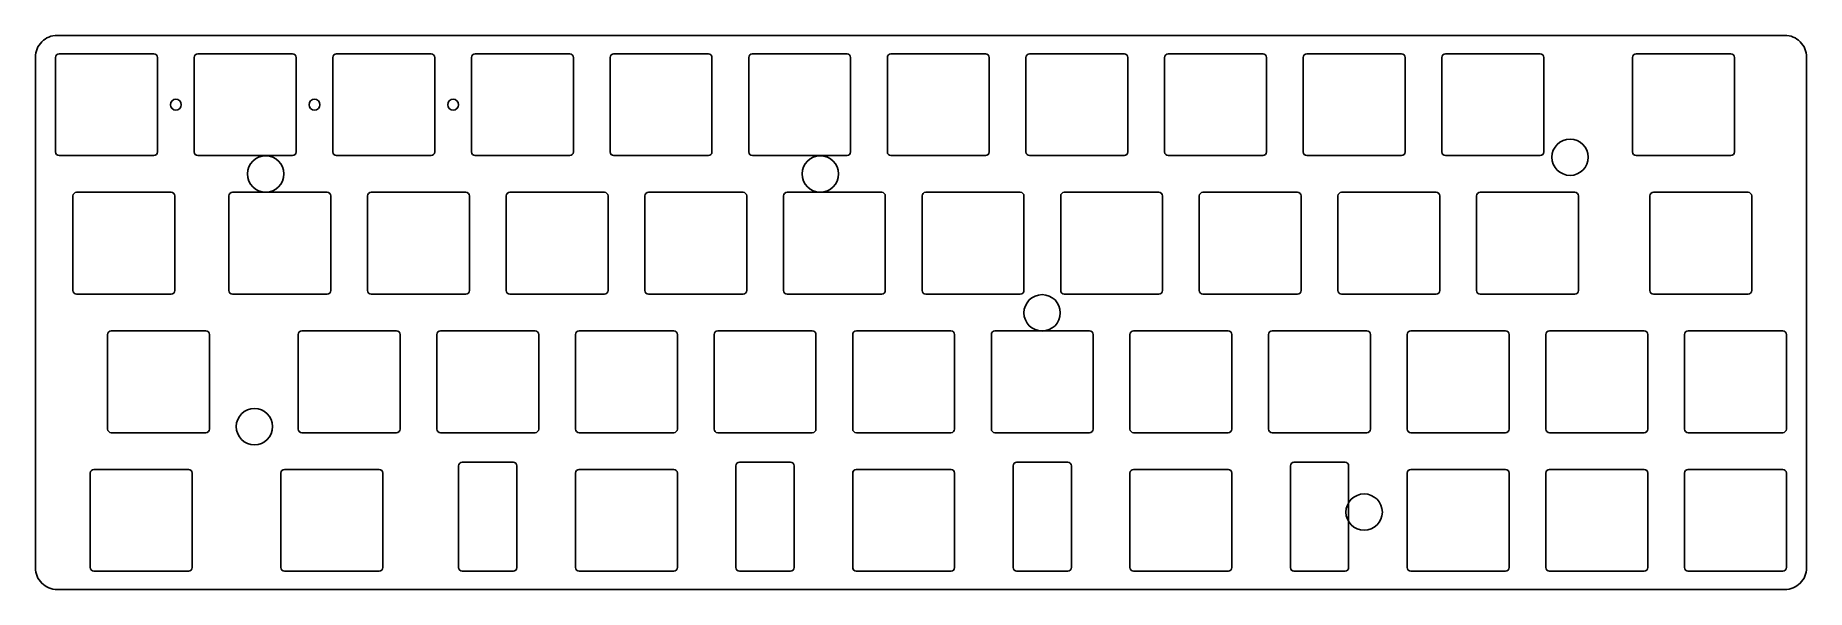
# Model space of a CAD drawing. Header units: millimetres. Extents: x 0 to 243, y -173 to -96.
import ezdxf

# ---------------------------------------------------------------- set-up
doc = ezdxf.new("R2010")
doc.units = ezdxf.units.MM
doc.layers.get('0').update_dxf_attribs({"linetype": 'CONTINUOUS'})

msp = doc.modelspace()

# ---------------------------------------------------------------- linework, layer by layer
for p, q in [((58.16, -155.66), (58.16, -169.66)), ((65.66, -155.16), (58.66, -155.16)), ((66.16, -169.66), (66.16, -155.66)), ((172.46, -155.66), (172.46, -169.66)), ((179.96, -155.16), (172.96, -155.16)), ((180.46, -169.66), (180.46, -155.66)), ((112.31, -156.66), (112.31, -169.66)), ((125.81, -156.16), (112.81, -156.16)), ((126.31, -169.66), (126.31, -156.66)), ((58.66, -170.16), (65.66, -170.16)), ((112.81, -170.16), (125.81, -170.16)), ((172.96, -170.16), (179.96, -170.16))]:
    msp.add_line(p, q)
for points in [[(243.39, -169.68), (243.39, -99.48, 0.414214), (240.39, -96.48), (3, -96.48, 0.414214), (0, -99.48), (0, -169.68, 0.414214), (3, -172.68), (240.39, -172.68, 0.414214)], [(16.27, -113.01), (3.27, -113.01, -0.414214), (2.77, -112.51), (2.77, -99.51, -0.414214), (3.27, -99.01), (16.27, -99.01, -0.414214), (16.77, -99.51), (16.77, -112.51, -0.414214)], [(21.82, -112.51), (21.82, -99.51, -0.414214), (22.32, -99.01), (35.32, -99.01, -0.414214), (35.82, -99.51), (35.82, -112.51, -0.414214), (35.32, -113.01), (22.32, -113.01, -0.414214)], [(40.87, -99.51, -0.414214), (41.37, -99.01), (54.37, -99.01, -0.414214), (54.87, -99.51), (54.87, -112.51, -0.414214), (54.37, -113.01), (41.37, -113.01, -0.414214), (40.87, -112.51)], [(60.42, -99.01), (73.42, -99.01, -0.414214), (73.92, -99.51), (73.92, -112.51, -0.414214), (73.42, -113.01), (60.42, -113.01, -0.414214), (59.92, -112.51), (59.92, -99.51, -0.414214)], [(92.97, -112.51, -0.414214), (92.47, -113.01), (79.47, -113.01, -0.414214), (78.97, -112.51), (78.97, -99.51, -0.414214), (79.47, -99.01), (92.47, -99.01, -0.414214), (92.97, -99.51)], [(98.52, -113.01, -0.414214), (98.02, -112.51), (98.02, -99.51, -0.414214), (98.52, -99.01), (111.52, -99.01, -0.414214), (112.02, -99.51), (112.02, -112.51, -0.414214), (111.52, -113.01)], [(131.07, -112.51, -0.414214), (130.57, -113.01), (117.57, -113.01, -0.414214), (117.07, -112.51), (117.07, -99.51, -0.414214), (117.57, -99.01), (130.57, -99.01, -0.414214), (131.07, -99.51)], [(136.62, -113.01, -0.414214), (136.12, -112.51), (136.12, -99.51, -0.414214), (136.62, -99.01), (149.62, -99.01, -0.414214), (150.12, -99.51), (150.12, -112.51, -0.414214), (149.62, -113.01)], [(155.67, -113.01, -0.414214), (155.17, -112.51), (155.17, -99.51, -0.414214), (155.67, -99.01), (168.67, -99.01, -0.414214), (169.17, -99.51), (169.17, -112.51, -0.414214), (168.67, -113.01)], [(174.72, -113.01, -0.414214), (174.22, -112.51), (174.22, -99.51, -0.414214), (174.72, -99.01), (187.72, -99.01, -0.414214), (188.22, -99.51), (188.22, -112.51, -0.414214), (187.72, -113.01)], [(193.77, -99.01), (206.77, -99.01, -0.414214), (207.27, -99.51), (207.27, -112.51, -0.414214), (206.77, -113.01), (193.77, -113.01, -0.414214), (193.27, -112.51), (193.27, -99.51, -0.414214)], [(233.47, -99.51), (233.47, -112.51, -0.414214), (232.97, -113.01), (219.97, -113.01, -0.414214), (219.47, -112.51), (219.47, -99.51, -0.414214), (219.97, -99.01), (232.97, -99.01, -0.414214)], [(18.66, -118.06, -0.414214), (19.16, -118.56), (19.16, -131.56, -0.414214), (18.66, -132.06), (5.66, -132.06, -0.414214), (5.16, -131.56), (5.16, -118.56, -0.414214), (5.66, -118.06)], [(40.09, -132.06), (27.09, -132.06, -0.414214), (26.59, -131.56), (26.59, -118.56, -0.414214), (27.09, -118.06), (40.09, -118.06, -0.414214), (40.59, -118.56), (40.59, -131.56, -0.414214)], [(59.64, -131.56, -0.414214), (59.14, -132.06), (46.14, -132.06, -0.414214), (45.64, -131.56), (45.64, -118.56, -0.414214), (46.14, -118.06), (59.14, -118.06, -0.414214), (59.64, -118.56)], [(78.19, -118.06, -0.414214), (78.69, -118.56), (78.69, -131.56, -0.414214), (78.19, -132.06), (65.19, -132.06, -0.414214), (64.69, -131.56), (64.69, -118.56, -0.414214), (65.19, -118.06)], [(97.24, -118.06, -0.414214), (97.74, -118.56), (97.74, -131.56, -0.414214), (97.24, -132.06), (84.24, -132.06, -0.414214), (83.74, -131.56), (83.74, -118.56, -0.414214), (84.24, -118.06)], [(103.29, -118.06), (116.29, -118.06, -0.414214), (116.79, -118.56), (116.79, -131.56, -0.414214), (116.29, -132.06), (103.29, -132.06, -0.414214), (102.79, -131.56), (102.79, -118.56, -0.414214)], [(135.84, -131.56, -0.414214), (135.34, -132.06), (122.34, -132.06, -0.414214), (121.84, -131.56), (121.84, -118.56, -0.414214), (122.34, -118.06), (135.34, -118.06, -0.414214), (135.84, -118.56)], [(141.39, -132.06, -0.414214), (140.89, -131.56), (140.89, -118.56, -0.414214), (141.39, -118.06), (154.39, -118.06, -0.414214), (154.89, -118.56), (154.89, -131.56, -0.414214), (154.39, -132.06)], [(160.44, -118.06), (173.44, -118.06, -0.414214), (173.94, -118.56), (173.94, -131.56, -0.414214), (173.44, -132.06), (160.44, -132.06, -0.414214), (159.94, -131.56), (159.94, -118.56, -0.414214)], [(179.49, -132.06, -0.414214), (178.99, -131.56), (178.99, -118.56, -0.414214), (179.49, -118.06), (192.49, -118.06, -0.414214), (192.99, -118.56), (192.99, -131.56, -0.414214), (192.49, -132.06)], [(211.54, -118.06, -0.414214), (212.04, -118.56), (212.04, -131.56, -0.414214), (211.54, -132.06), (198.54, -132.06, -0.414214), (198.04, -131.56), (198.04, -118.56, -0.414214), (198.54, -118.06)], [(221.85, -118.56, -0.414214), (222.35, -118.06), (235.35, -118.06, -0.414214), (235.85, -118.56), (235.85, -131.56, -0.414214), (235.35, -132.06), (222.35, -132.06, -0.414214), (221.85, -131.56)], [(23.92, -150.61, -0.414214), (23.42, -151.11), (10.42, -151.11, -0.414214), (9.92, -150.61), (9.92, -137.61, -0.414214), (10.42, -137.11), (23.42, -137.11, -0.414214), (23.92, -137.61)], [(36.61, -151.11, -0.414214), (36.11, -150.61), (36.11, -137.61, -0.414214), (36.61, -137.11), (49.61, -137.11, -0.414214), (50.11, -137.61), (50.11, -150.61, -0.414214), (49.61, -151.11)], [(69.16, -137.61), (69.16, -150.61, -0.414214), (68.66, -151.11), (55.66, -151.11, -0.414214), (55.16, -150.61), (55.16, -137.61, -0.414214), (55.66, -137.11), (68.66, -137.11, -0.414214)], [(88.21, -150.61, -0.414214), (87.71, -151.11), (74.71, -151.11, -0.414214), (74.21, -150.61), (74.21, -137.61, -0.414214), (74.71, -137.11), (87.71, -137.11, -0.414214), (88.21, -137.61)], [(93.76, -151.11, -0.414214), (93.26, -150.61), (93.26, -137.61, -0.414214), (93.76, -137.11), (106.76, -137.11, -0.414214), (107.26, -137.61), (107.26, -150.61, -0.414214), (106.76, -151.11)], [(112.81, -151.11, -0.414214), (112.31, -150.61), (112.31, -137.61, -0.414214), (112.81, -137.11), (125.81, -137.11, -0.414214), (126.31, -137.61), (126.31, -150.61, -0.414214), (125.81, -151.11)], [(131.86, -151.11, -0.414214), (131.36, -150.61), (131.36, -137.61, -0.414214), (131.86, -137.11), (144.86, -137.11, -0.414214), (145.36, -137.61), (145.36, -150.61, -0.414214), (144.86, -151.11)], [(164.41, -137.61), (164.41, -150.61, -0.414214), (163.91, -151.11), (150.91, -151.11, -0.414214), (150.41, -150.61), (150.41, -137.61, -0.414214), (150.91, -137.11), (163.91, -137.11, -0.414214)], [(183.46, -150.61, -0.414214), (182.96, -151.11), (169.96, -151.11, -0.414214), (169.46, -150.61), (169.46, -137.61, -0.414214), (169.96, -137.11), (182.96, -137.11, -0.414214), (183.46, -137.61)], [(202.01, -151.11), (189.01, -151.11, -0.414214), (188.51, -150.61), (188.51, -137.61, -0.414214), (189.01, -137.11), (202.01, -137.11, -0.414214), (202.51, -137.61), (202.51, -150.61, -0.414214)], [(221.06, -151.11), (208.06, -151.11, -0.414214), (207.56, -150.61), (207.56, -137.61, -0.414214), (208.06, -137.11), (221.06, -137.11, -0.414214), (221.56, -137.61), (221.56, -150.61, -0.414214)], [(240.11, -137.11, -0.414214), (240.61, -137.61), (240.61, -150.61, -0.414214), (240.11, -151.11), (227.11, -151.11, -0.414214), (226.61, -150.61), (226.61, -137.61, -0.414214), (227.11, -137.11)], [(58.66, -155.16), (65.66, -155.16, -0.414214), (66.16, -155.66), (66.16, -169.66, -0.414214), (65.66, -170.16), (58.66, -170.16, -0.414214), (58.16, -169.66), (58.16, -155.66, -0.414214)], [(96.26, -169.66), (96.26, -155.66, -0.414214), (96.76, -155.16), (103.76, -155.16, -0.414214), (104.26, -155.66), (104.26, -169.66, -0.414214), (103.76, -170.16), (96.76, -170.16, -0.414214)], [(134.36, -155.66, -0.414214), (134.86, -155.16), (141.86, -155.16, -0.414214), (142.36, -155.66), (142.36, -169.66, -0.414214), (141.86, -170.16), (134.86, -170.16, -0.414214), (134.36, -169.66)], [(172.46, -155.66, -0.414214), (172.96, -155.16), (179.96, -155.16, -0.414214), (180.46, -155.66), (180.46, -169.66, -0.414214), (179.96, -170.16), (172.96, -170.16, -0.414214), (172.46, -169.66)], [(8.04, -170.16, -0.414214), (7.54, -169.66), (7.54, -156.66, -0.414214), (8.04, -156.16), (21.04, -156.16, -0.414214), (21.54, -156.66), (21.54, -169.66, -0.414214), (21.04, -170.16)], [(47.23, -170.16), (34.23, -170.16, -0.414214), (33.73, -169.66), (33.73, -156.66, -0.414214), (34.23, -156.16), (47.23, -156.16, -0.414214), (47.73, -156.66), (47.73, -169.66, -0.414214)], [(74.71, -170.16, -0.414214), (74.21, -169.66), (74.21, -156.66, -0.414214), (74.71, -156.16), (87.71, -156.16, -0.414214), (88.21, -156.66), (88.21, -169.66, -0.414214), (87.71, -170.16)], [(126.31, -156.66), (126.31, -169.66, -0.414214), (125.81, -170.16), (112.81, -170.16, -0.414214), (112.31, -169.66), (112.31, -156.66, -0.414214), (112.81, -156.16), (125.81, -156.16, -0.414214)], [(164.41, -156.66), (164.41, -169.66, -0.414214), (163.91, -170.16), (150.91, -170.16, -0.414214), (150.41, -169.66), (150.41, -156.66, -0.414214), (150.91, -156.16), (163.91, -156.16, -0.414214)], [(188.51, -169.66), (188.51, -156.66, -0.414214), (189.01, -156.16), (202.01, -156.16, -0.414214), (202.51, -156.66), (202.51, -169.66, -0.414214), (202.01, -170.16), (189.01, -170.16, -0.414214)], [(207.56, -169.66), (207.56, -156.66, -0.414214), (208.06, -156.16), (221.06, -156.16, -0.414214), (221.56, -156.66), (221.56, -169.66, -0.414214), (221.06, -170.16), (208.06, -170.16, -0.414214)], [(226.61, -156.66, -0.414214), (227.11, -156.16), (240.11, -156.16, -0.414214), (240.61, -156.66), (240.61, -169.66, -0.414214), (240.11, -170.16), (227.11, -170.16, -0.414214), (226.61, -169.66)]]:
    msp.add_lwpolyline(points, format="xyb", close=True)
for centre, radius in [((19.3, -106.01), 0.75), ((38.35, -106.01), 0.75), ((57.4, -106.01), 0.75), ((210.89, -113.23), 2.5), ((31.65, -115.53), 2.5), ((107.85, -115.53), 2.5), ((138.34, -134.63), 2.5), ((30.1, -150.28), 2.5), ((182.59, -162.03), 2.5)]:
    msp.add_circle(centre, radius)
for centre, start, end in [((58.66, -155.66), 90, 180), ((65.66, -155.66), 0, 90), ((172.96, -155.66), 90, 180), ((179.96, -155.66), 0, 90), ((112.81, -156.66), 90, 180), ((125.81, -156.66), 0, 90), ((58.66, -169.66), 180, 270), ((65.66, -169.66), -90, 0), ((112.81, -169.66), 180, 270), ((125.81, -169.66), -90, 0), ((172.96, -169.66), 180, 270), ((179.96, -169.66), -90, 0)]:
    msp.add_arc(centre, 0.5, start, end)

doc.saveas('drawing.dxf')
